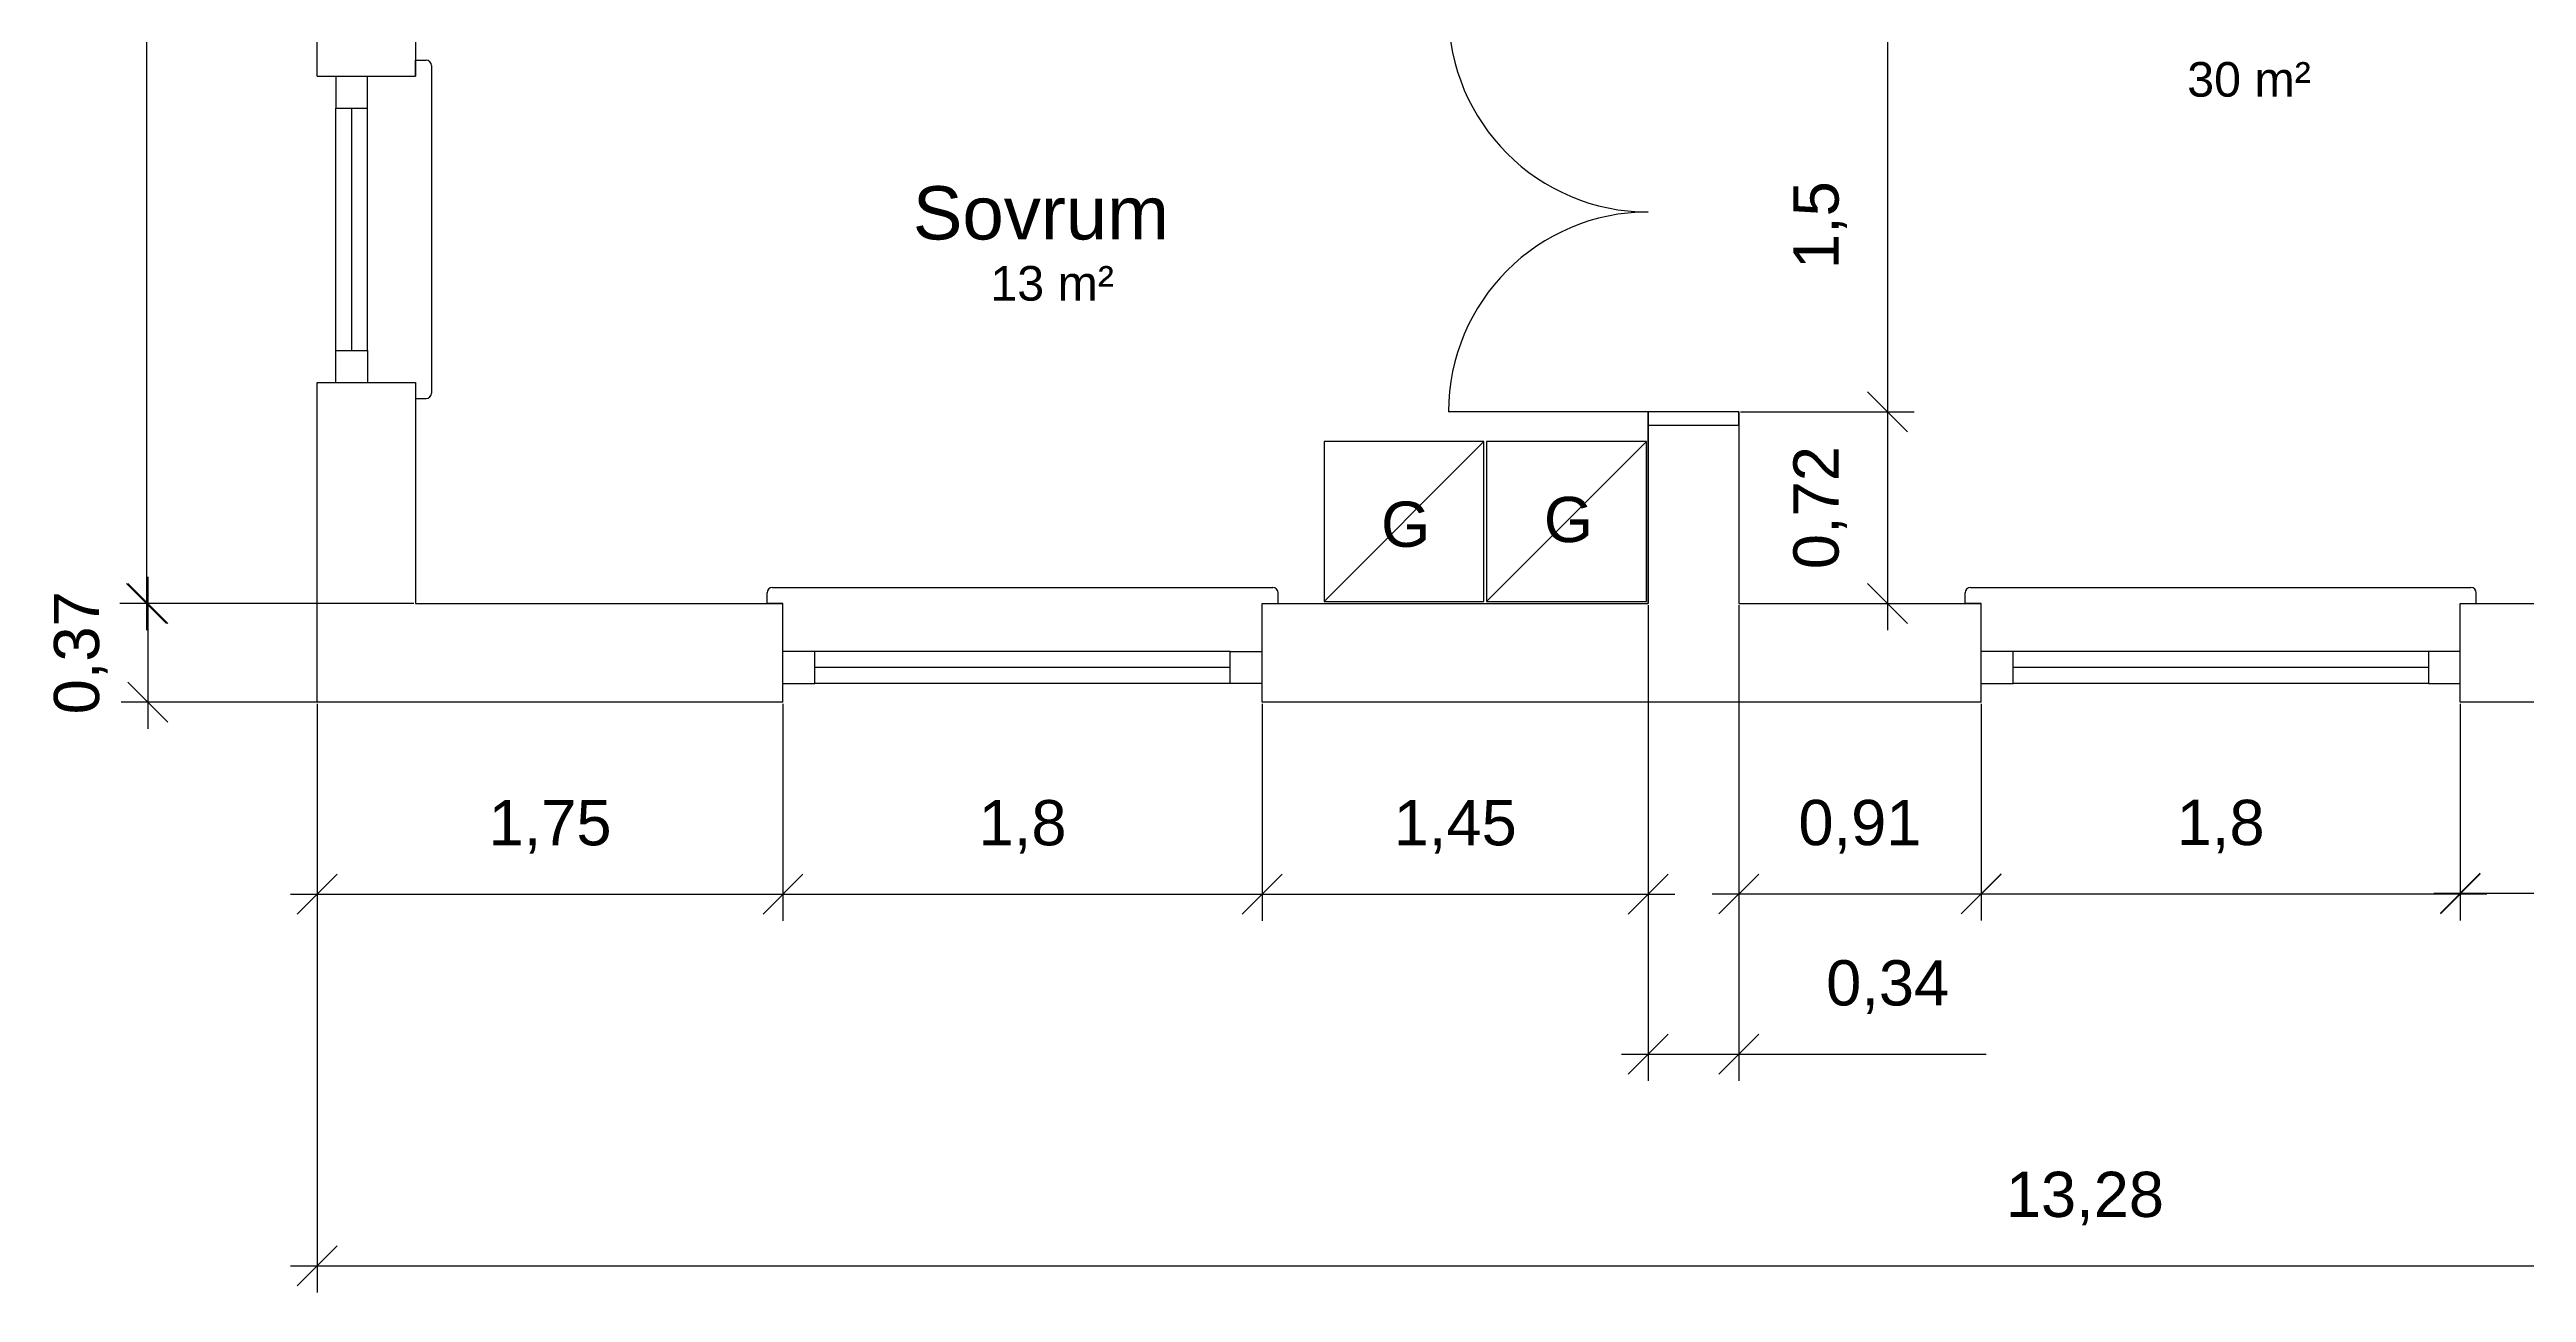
# Model space of a CAD drawing. Header units: millimetres. Extents: x -60009 to 113281, y -58228 to 411188.
# Drawn here: x 74276 to 83579, y 13750 to 18417 of the extents above; entities that cross this region are included whole.
import ezdxf

# ---------------------------------------------------------------- set-up
doc = ezdxf.new("R2010")
doc.units = ezdxf.units.MM
doc.layers.get('0').update_dxf_attribs({"color": 1})
for name, color, linetype in [('Grundritningar', 1, 'Continuous'), ('Mått', 4, 'Continuous'), ('Rumsangivelser', 7, 'Continuous')]:
    doc.layers.add(name, color=color, linetype=linetype)
doc.styles.get("Standard").update_dxf_attribs({"font": 'Arial.ttf', "height": 170})
doc.dimstyles.new('ISO-25', dxfattribs={"dimscale": 10, "dimtxt": 2.5, "dimasz": 15, "dimexe": 10, "dimexo": 0.625, "dimgap": 15, "dimtad": 1, "dimlfac": 0.001, "dimtxsty": 'Standard', "dimblk": 'OBLIQUE', "dimblk1": 'OBLIQUE', "dimblk2": 'OBLIQUE', "dimcen": 20, "dimdle": 10, "dimadec": 0, "dimazin": 0, "dimtfac": 1, "dimtmove": 0, "dimatfit": 3, "dimldrblk": 'OPEN90', "dimfxl": 1, "dimarcsym": 0})

# ---------------------------------------------------------------- blocks, each defined once
blk = doc.blocks.new('_Oblique')
at = {"color": 0, "linetype": 'ByBlock', "lineweight": -2}
blk.add_line((-0.5, -0.5), (0.5, 0.5), dxfattribs=at)
blk = doc.blocks.new('*D45')
at = {"layer": 'Defpoints', "color": 0, "transparency": 16777216}
for p in [(75280.7, 22162.2), (74639.8, 16337), (75650.7, 16337)]:
    blk.add_point(p, dxfattribs=at)
at = {"layer": 'Mått', "color": 0, "lineweight": -2, "transparency": 16777216}
for p, q in [((74639.8, 22262.2), (74639.8, 16237)), ((75274.5, 22162.2), (74539.8, 22162.2)), ((75644.5, 16337), (74539.8, 16337))]:
    blk.add_line(p, q, dxfattribs=at)
at = {"layer": 'Mått', "color": 0, "lineweight": -2, "transparency": 16777216, "xscale": 150, "yscale": 150, "zscale": 150}
for p, rotation in [((74639.8, 22162.2), 90), ((74639.8, 16337), 270)]:
    blk.add_blockref('_Oblique', p, dxfattribs=dict(at, rotation=rotation))
at = {"layer": 'Mått', "color": 0, "transparency": 16777216, "insert": (74387.4, 19252), "char_height": 170, "attachment_point": 5, "rotation": 90}
blk.add_mtext('5,83', dxfattribs=at)
blk = doc.blocks.new('_Open90')
at = {"color": 0, "linetype": 'ByBlock', "lineweight": -2}
for p, q in [((0, 0), (-1, 0)), ((-0.5, 0.5), (0, 0)), ((0, 0), (-0.5, -0.5))]:
    blk.add_line(p, q, dxfattribs=at)
blk = doc.blocks.new('*D47')
at = {"layer": 'Defpoints', "color": 0, "transparency": 16777216}
for p in [(75650.7, 16337), (74645.3, 15967), (77030.7, 15967)]:
    blk.add_point(p, dxfattribs=at)
at = {"layer": 'Mått', "color": 0, "lineweight": -2, "transparency": 16777216}
for p, q in [((74645.3, 16437), (74645.3, 15867)), ((75644.5, 16337), (74545.3, 16337)), ((77024.5, 15967), (74545.3, 15967))]:
    blk.add_line(p, q, dxfattribs=at)
at = {"layer": 'Mått', "color": 0, "lineweight": -2, "transparency": 16777216, "xscale": 150, "yscale": 150, "zscale": 150}
for p, rotation in [((74645.3, 16337), 90), ((74645.3, 15967), 270)]:
    blk.add_blockref('_Oblique', p, dxfattribs=dict(at, rotation=rotation))
at = {"layer": 'Mått', "color": 0, "transparency": 16777216, "insert": (74392.9, 16152), "char_height": 170, "attachment_point": 5, "rotation": 90}
blk.add_mtext('0,37', dxfattribs=at)
blk = doc.blocks.new('*D48')
at = {"layer": 'Defpoints', "color": 0, "transparency": 16777216}
for p in [(75280.7, 15967), (88560.7, 15967), (88560.7, 13850.3)]:
    blk.add_point(p, dxfattribs=at)
at = {"layer": 'Mått', "color": 0, "lineweight": -2, "transparency": 16777216}
for p, q in [((75280.7, 15960.7), (75280.7, 13750.3)), ((88560.7, 15960.7), (88560.7, 13750.3)), ((75180.7, 13850.3), (88660.7, 13850.3))]:
    blk.add_line(p, q, dxfattribs=at)
at = {"layer": 'Mått', "color": 0, "lineweight": -2, "transparency": 16777216, "xscale": 150, "yscale": 150, "zscale": 150, "rotation": 180}
blk.add_blockref('_Oblique', (75280.7, 13850.3), dxfattribs=at)
at = {"layer": 'Mått', "color": 0, "lineweight": -2, "transparency": 16777216, "xscale": 150, "yscale": 150, "zscale": 150}
blk.add_blockref('_Oblique', (88560.7, 13850.3), dxfattribs=at)
at = {"layer": 'Mått', "color": 0, "transparency": 16777216, "insert": (81920.7, 14102.7), "char_height": 170, "attachment_point": 5}
blk.add_mtext('13,28', dxfattribs=at)
blk = doc.blocks.new('*D56')
at = {"layer": 'Defpoints', "color": 0, "transparency": 16777216}
for p in [(80620.7, 18557), (80620.7, 17057), (81178.9, 17057)]:
    blk.add_point(p, dxfattribs=at)
at = {"layer": 'Mått', "color": 0, "lineweight": -2, "transparency": 16777216}
for p, q in [((81178.9, 18657), (81178.9, 16957)), ((80627, 18557), (81278.9, 18557)), ((80627, 17057), (81278.9, 17057))]:
    blk.add_line(p, q, dxfattribs=at)
at = {"layer": 'Mått', "color": 0, "lineweight": -2, "transparency": 16777216, "xscale": 150, "yscale": 150, "zscale": 150}
for p, rotation in [((81178.9, 18557), 90), ((81178.9, 17057), 270)]:
    blk.add_blockref('_Oblique', p, dxfattribs=dict(at, rotation=rotation))
at = {"layer": 'Mått', "color": 0, "transparency": 16777216, "insert": (80926.5, 17757.5), "char_height": 170, "attachment_point": 5, "rotation": 90}
blk.add_mtext('1,5', dxfattribs=at)
blk = doc.blocks.new('*D57')
at = {"layer": 'Defpoints', "color": 0, "transparency": 16777216}
for p in [(80620.7, 17057), (80620.7, 16337), (81178.8, 16337)]:
    blk.add_point(p, dxfattribs=at)
at = {"layer": 'Mått', "color": 0, "lineweight": -2, "transparency": 16777216}
for p, q in [((81178.8, 17157), (81178.8, 16237)), ((80627, 17057), (81278.8, 17057)), ((80627, 16337), (81278.8, 16337))]:
    blk.add_line(p, q, dxfattribs=at)
at = {"layer": 'Mått', "color": 0, "lineweight": -2, "transparency": 16777216, "xscale": 150, "yscale": 150, "zscale": 150}
for p, rotation in [((81178.8, 17057), 90), ((81178.8, 16337), 270)]:
    blk.add_blockref('_Oblique', p, dxfattribs=dict(at, rotation=rotation))
at = {"layer": 'Mått', "color": 0, "transparency": 16777216, "insert": (80926.4, 16697), "char_height": 170, "attachment_point": 5, "rotation": 90}
blk.add_mtext('0,72', dxfattribs=at)
blk = doc.blocks.new('*D76')
at = {"layer": 'Defpoints', "color": 0, "transparency": 16777216}
for p in [(75280.7, 15967), (77030.7, 15967), (77030.7, 15245.8)]:
    blk.add_point(p, dxfattribs=at)
at = {"layer": 'Mått', "color": 0, "lineweight": -2, "transparency": 16777216}
for p, q in [((75280.7, 15960.7), (75280.7, 15145.8)), ((77030.7, 15960.7), (77030.7, 15145.8)), ((75180.7, 15245.8), (77130.7, 15245.8))]:
    blk.add_line(p, q, dxfattribs=at)
at = {"layer": 'Mått', "color": 0, "lineweight": -2, "transparency": 16777216, "xscale": 150, "yscale": 150, "zscale": 150, "rotation": 180}
blk.add_blockref('_Oblique', (75280.7, 15245.8), dxfattribs=at)
at = {"layer": 'Mått', "color": 0, "lineweight": -2, "transparency": 16777216, "xscale": 150, "yscale": 150, "zscale": 150}
blk.add_blockref('_Oblique', (77030.7, 15245.8), dxfattribs=at)
at = {"layer": 'Mått', "color": 0, "transparency": 16777216, "insert": (76155.7, 15498.2), "char_height": 170, "attachment_point": 5}
blk.add_mtext('1,75', dxfattribs=at)
blk = doc.blocks.new('*D77')
at = {"layer": 'Defpoints', "color": 0, "transparency": 16777216}
for p in [(77030.7, 15967), (78830.7, 15967), (78830.7, 15245.8)]:
    blk.add_point(p, dxfattribs=at)
at = {"layer": 'Mått', "color": 0, "lineweight": -2, "transparency": 16777216}
for p, q in [((77030.7, 15960.7), (77030.7, 15145.8)), ((78830.7, 15960.7), (78830.7, 15145.8)), ((76930.7, 15245.8), (78930.7, 15245.8))]:
    blk.add_line(p, q, dxfattribs=at)
at = {"layer": 'Mått', "color": 0, "lineweight": -2, "transparency": 16777216, "xscale": 150, "yscale": 150, "zscale": 150, "rotation": 180}
blk.add_blockref('_Oblique', (77030.7, 15245.8), dxfattribs=at)
at = {"layer": 'Mått', "color": 0, "lineweight": -2, "transparency": 16777216, "xscale": 150, "yscale": 150, "zscale": 150}
blk.add_blockref('_Oblique', (78830.7, 15245.8), dxfattribs=at)
at = {"layer": 'Mått', "color": 0, "transparency": 16777216, "insert": (77930.7, 15498.2), "char_height": 170, "attachment_point": 5}
blk.add_mtext('1,8', dxfattribs=at)
blk = doc.blocks.new('*D78')
at = {"layer": 'Defpoints', "color": 0, "transparency": 16777216}
for p in [(80280.7, 16337), (78830.7, 15967), (80280.7, 15245.8)]:
    blk.add_point(p, dxfattribs=at)
at = {"layer": 'Mått', "color": 0, "lineweight": -2, "transparency": 16777216}
for p, q in [((80280.7, 16330.7), (80280.7, 15145.8)), ((78830.7, 15960.7), (78830.7, 15145.8)), ((78730.7, 15245.8), (80380.7, 15245.8))]:
    blk.add_line(p, q, dxfattribs=at)
at = {"layer": 'Mått', "color": 0, "lineweight": -2, "transparency": 16777216, "xscale": 150, "yscale": 150, "zscale": 150, "rotation": 180}
blk.add_blockref('_Oblique', (78830.7, 15245.8), dxfattribs=at)
at = {"layer": 'Mått', "color": 0, "lineweight": -2, "transparency": 16777216, "xscale": 150, "yscale": 150, "zscale": 150}
blk.add_blockref('_Oblique', (80280.7, 15245.8), dxfattribs=at)
at = {"layer": 'Mått', "color": 0, "transparency": 16777216, "insert": (79555.7, 15498.2), "char_height": 170, "attachment_point": 5}
blk.add_mtext('1,45', dxfattribs=at)
blk = doc.blocks.new('*D79')
at = {"layer": 'Defpoints', "color": 0, "transparency": 16777216}
for p in [(81530.7, 15967), (83330.7, 15967), (83330.7, 15246.8)]:
    blk.add_point(p, dxfattribs=at)
at = {"layer": 'Mått', "color": 0, "lineweight": -2, "transparency": 16777216}
for p, q in [((81530.7, 15960.7), (81530.7, 15146.8)), ((83330.7, 15960.7), (83330.7, 15146.8)), ((81430.7, 15246.8), (83430.7, 15246.8))]:
    blk.add_line(p, q, dxfattribs=at)
at = {"layer": 'Mått', "color": 0, "lineweight": -2, "transparency": 16777216, "xscale": 150, "yscale": 150, "zscale": 150, "rotation": 180}
blk.add_blockref('_Oblique', (81530.7, 15246.8), dxfattribs=at)
at = {"layer": 'Mått', "color": 0, "lineweight": -2, "transparency": 16777216, "xscale": 150, "yscale": 150, "zscale": 150}
blk.add_blockref('_Oblique', (83330.7, 15246.8), dxfattribs=at)
at = {"layer": 'Mått', "color": 0, "transparency": 16777216, "insert": (82430.7, 15499.2), "char_height": 170, "attachment_point": 5}
blk.add_mtext('1,8', dxfattribs=at)
blk = doc.blocks.new('*D80')
at = {"layer": 'Defpoints', "color": 0, "transparency": 16777216}
for p in [(83330.7, 15967), (85280.7, 15967), (85280.7, 15249.1)]:
    blk.add_point(p, dxfattribs=at)
at = {"layer": 'Mått', "color": 0, "lineweight": -2, "transparency": 16777216}
for p, q in [((83330.7, 15960.7), (83330.7, 15149.1)), ((85280.7, 15960.7), (85280.7, 15149.1)), ((83230.7, 15249.1), (85380.7, 15249.1))]:
    blk.add_line(p, q, dxfattribs=at)
at = {"layer": 'Mått', "color": 0, "lineweight": -2, "transparency": 16777216, "xscale": 150, "yscale": 150, "zscale": 150, "rotation": 180}
blk.add_blockref('_Oblique', (83330.7, 15249.1), dxfattribs=at)
at = {"layer": 'Mått', "color": 0, "lineweight": -2, "transparency": 16777216, "xscale": 150, "yscale": 150, "zscale": 150}
blk.add_blockref('_Oblique', (85280.7, 15249.1), dxfattribs=at)
at = {"layer": 'Mått', "color": 0, "transparency": 16777216, "insert": (84305.7, 15501.5), "char_height": 170, "attachment_point": 5}
blk.add_mtext('1,95', dxfattribs=at)
blk = doc.blocks.new('*D83')
at = {"layer": 'Defpoints', "color": 0, "transparency": 16777216}
for p in [(80280.7, 16337), (80620.7, 16337), (80620.7, 14644.5)]:
    blk.add_point(p, dxfattribs=at)
at = {"layer": 'Mått', "color": 0, "lineweight": -2, "transparency": 16777216}
for p, q in [((80280.7, 16330.7), (80280.7, 14544.5)), ((80620.7, 16330.7), (80620.7, 14544.5)), ((80180.7, 14644.5), (80620.7, 14644.5)), ((80620.7, 14644.5), (81550.3, 14644.5))]:
    blk.add_line(p, q, dxfattribs=at)
at = {"layer": 'Mått', "color": 0, "lineweight": -2, "transparency": 16777216, "xscale": 150, "yscale": 150, "zscale": 150, "rotation": 180}
blk.add_blockref('_Oblique', (80280.7, 14644.5), dxfattribs=at)
at = {"layer": 'Mått', "color": 0, "lineweight": -2, "transparency": 16777216, "xscale": 150, "yscale": 150, "zscale": 150}
blk.add_blockref('_Oblique', (80620.7, 14644.5), dxfattribs=at)
at = {"layer": 'Mått', "color": 0, "transparency": 16777216, "insert": (81179.9, 14896.9), "char_height": 170, "attachment_point": 5}
blk.add_mtext('0,34', dxfattribs=at)
blk = doc.blocks.new('*D84')
at = {"layer": 'Defpoints', "color": 0, "transparency": 16777216}
for p in [(80620.7, 15967), (81530.7, 15967), (81530.7, 15246.4)]:
    blk.add_point(p, dxfattribs=at)
at = {"layer": 'Mått', "color": 0, "lineweight": -2, "transparency": 16777216}
for p, q in [((80620.7, 15960.7), (80620.7, 15146.4)), ((81530.7, 15960.7), (81530.7, 15146.4)), ((80520.7, 15246.4), (81630.7, 15246.4))]:
    blk.add_line(p, q, dxfattribs=at)
at = {"layer": 'Mått', "color": 0, "lineweight": -2, "transparency": 16777216, "xscale": 150, "yscale": 150, "zscale": 150, "rotation": 180}
blk.add_blockref('_Oblique', (80620.7, 15246.4), dxfattribs=at)
at = {"layer": 'Mått', "color": 0, "lineweight": -2, "transparency": 16777216, "xscale": 150, "yscale": 150, "zscale": 150}
blk.add_blockref('_Oblique', (81530.7, 15246.4), dxfattribs=at)
at = {"layer": 'Mått', "color": 0, "transparency": 16777216, "insert": (81075.7, 15498.8), "char_height": 170, "attachment_point": 5}
blk.add_mtext('0,91', dxfattribs=at)

msp = doc.modelspace()

# ---------------------------------------------------------------- linework, layer by layer
at = {"layer": 'Grundritningar'}
for p, q in [((75650.736, 19896.968), (75650.736, 18316.968)), ((75650.736, 18316.968), (75650.736, 18376.968)), ((75650.736, 18376.968), (75690.736, 18376.968)), ((75710.736, 18356.968), (75710.736, 17126.968)), ((75280.736, 18316.968), (75650.736, 18316.968)), ((75280.736, 18316.968), (75350.736, 18316.968)), ((75350.736, 18316.968), (75350.736, 18196.968)), ((75470.736, 18196.968), (75470.736, 18316.968)), ((75350.736, 18196.968), (75470.736, 18196.968)), ((75350.736, 17286.968), (75350.736, 18196.968)), ((75410.736, 17286.968), (75410.736, 18196.968)), ((75470.736, 17286.968), (75470.736, 18196.968)), ((75350.736, 17166.968), (75350.736, 17286.968)), ((75350.736, 17286.968), (75470.736, 17286.968)), ((75470.736, 17286.968), (75470.736, 17166.968)), ((75280.736, 17166.968), (75650.736, 17166.968)), ((75280.736, 17166.968), (75350.736, 17166.968)), ((75650.736, 17166.968), (75650.736, 16336.968)), ((75650.736, 17166.968), (75650.736, 17106.968)), ((75650.736, 17106.968), (75690.736, 17106.968)), ((80280.736, 17056.968), (79530.736, 17056.968)), ((80280.736, 17056.968), (80280.736, 16336.968)), ((80280.736, 16336.968), (80280.736, 17056.968)), ((80280.736, 17056.968), (80280.736, 17006.968)), ((80620.736, 17056.968), (80280.736, 17056.968)), ((80620.736, 17056.968), (80620.736, 16336.968)), ((80620.736, 17006.968), (80620.736, 17056.968)), ((79663.585, 16944.841), (79063.585, 16944.841)), ((79063.585, 16944.841), (79063.585, 16344.841)), ((79663.585, 16944.841), (79063.585, 16344.841)), ((79663.585, 16344.841), (79663.585, 16944.841)), ((80273.585, 16944.841), (79673.585, 16944.841)), ((79673.585, 16944.841), (79673.585, 16344.841)), ((79673.585, 16344.841), (80273.585, 16944.841)), ((80273.585, 16344.841), (80273.585, 16944.841)), ((80280.736, 17006.968), (80620.736, 17006.968)), ((76970.736, 16336.968), (76970.736, 16376.968)), ((76990.736, 16396.968), (78870.736, 16396.968)), ((78890.736, 16336.968), (78890.736, 16376.968)), ((81470.736, 16336.968), (81470.736, 16376.968)), ((81490.736, 16396.968), (83370.736, 16396.968)), ((83390.736, 16336.968), (83390.736, 16376.968)), ((75650.736, 16336.968), (77030.736, 16336.968)), ((77030.736, 16336.968), (76970.736, 16336.968)), ((77030.736, 15966.968), (77030.736, 16336.968)), ((78830.736, 16336.968), (80280.736, 16336.968)), ((78830.736, 15966.968), (78830.736, 16336.968)), ((78830.736, 16336.968), (78890.736, 16336.968)), ((79063.585, 16344.841), (79663.585, 16344.841)), ((79673.585, 16344.841), (80273.585, 16344.841)), ((80620.736, 16336.968), (81530.736, 16336.968)), ((81530.736, 16336.968), (81470.736, 16336.968)), ((81530.736, 15966.968), (81530.736, 16336.968)), ((83330.736, 16336.968), (85280.736, 16336.968)), ((83330.736, 15966.968), (83330.736, 16336.968)), ((83330.736, 16336.968), (83390.736, 16336.968)), ((77150.736, 16156.968), (77030.736, 16156.968)), ((77150.736, 16036.968), (77150.736, 16156.968)), ((78710.736, 16156.968), (77150.736, 16156.968)), ((78710.736, 16096.968), (77150.736, 16096.968)), ((78710.736, 16036.968), (78710.736, 16156.968)), ((78710.736, 16156.968), (78830.736, 16156.968)), ((81650.736, 16156.968), (81530.736, 16156.968)), ((81650.736, 16036.968), (81650.736, 16156.968)), ((83210.736, 16156.968), (81650.736, 16156.968)), ((83210.736, 16096.968), (81650.736, 16096.968)), ((83330.736, 16156.968), (83210.736, 16156.968)), ((83210.736, 16156.968), (83210.736, 16036.968)), ((83330.736, 16036.968), (83330.736, 16156.968)), ((77030.736, 15966.968), (77030.736, 16036.968)), ((77030.736, 16036.968), (77150.736, 16036.968)), ((78710.736, 16036.968), (77150.736, 16036.968)), ((78830.736, 16036.968), (78710.736, 16036.968)), ((81530.736, 15966.968), (81530.736, 16036.968)), ((81530.736, 16036.968), (81650.736, 16036.968)), ((83210.736, 16036.968), (81650.736, 16036.968)), ((83210.736, 16036.968), (83330.736, 16036.968))]:
    msp.add_line(p, q, dxfattribs=at)
for points in [[(75280.736, 18316.968), (75280.736, 19896.968)], [(77030.736, 15966.968), (75280.736, 15966.968), (75280.736, 17166.968)], [(81530.736, 15966.968), (78830.736, 15966.968)], [(85280.736, 15966.968), (83330.736, 15966.968)]]:
    msp.add_lwpolyline(points, dxfattribs=at)
for centre, radius, start, end in [((80280.736, 18556.968), 750, 180, 270), ((75690.736, 18356.968), 20, 0, 90), ((80280.736, 17056.968), 750, 90, 180), ((75690.736, 17126.968), 20, 270, 0), ((76990.736, 16376.968), 20, 90, 180), ((78870.736, 16376.968), 20, 0, 90), ((81490.736, 16376.968), 20, 90, 180), ((83370.736, 16376.968), 20, 0, 90)]:
    msp.add_arc(centre, radius, start, end, dxfattribs=at)

# ---------------------------------------------------------------- texts
at = {"layer": 'Grundritningar', "char_height": 170, "attachment_point": 1}
for insert in [(79277.047, 16719.691), (79888.528, 16737.403)]:
    msp.add_mtext_dynamic_manual_height_columns('G', width=269.32488, gutter_width=850, heights=[0], dxfattribs=dict(at, insert=insert))
at = {"layer": 'Rumsangivelser'}
for s, height, p in [('30 m²', 130, (82305.033, 18240.053)), ('Sovrum', 200, (77518.306, 17703.866)), ('13 m²', 130, (77809.576, 17474.259))]:
    msp.add_text(s, height=height, dxfattribs=at).set_placement(p)

# ---------------------------------------------------------------- dimensions: what is measured, and where the dimension line sits
at = {"layer": 'Mått'}
for base, p1, p2, picture, middle in [((74639.826, 16336.968), (75280.736, 22162.185), (75650.736, 16336.968), '*D45', (74639.826, 19251.968)), ((81178.78, 16336.968), (80620.736, 17056.968), (80620.736, 16336.968), '*D57', (81178.78, 16696.968)), ((74645.297, 15966.968), (75650.736, 16336.968), (77030.736, 15966.968), '*D47', (74645.297, 16151.968))]:
    dim = msp.add_linear_dim(base=base, p1=p1, p2=p2, angle=90, dimstyle='ISO-25', dxfattribs=at)
    dim.commit()
    dim.dimension.update_dxf_attribs({"geometry": picture, "text_midpoint": middle, "dimtype": 160})
dim = msp.add_linear_dim(base=(81178.85, 17056.968), p1=(80620.736, 18556.968), p2=(80620.736, 17056.968), angle=90, dimstyle='ISO-25', override={"dimscale": 10}, dxfattribs=at)
dim.commit()
dim.dimension.update_dxf_attribs({"geometry": '*D56', "text_midpoint": (81178.85, 17757.466), "dimtype": 160})
for base, p1, p2, picture, middle in [((80280.736, 15245.807), (78830.736, 15966.968), (80280.736, 16336.968), '*D78', (79555.736, 15498.202)), ((77030.736, 15245.807), (75280.736, 15966.968), (77030.736, 15966.968), '*D76', (76155.736, 15498.202)), ((78830.736, 15245.807), (77030.736, 15966.968), (78830.736, 15966.968), '*D77', (77930.736, 15498.202)), ((81530.736, 15246.439), (80620.736, 15966.968), (81530.736, 15966.968), '*D84', (81075.736, 15498.834)), ((83330.736, 15246.822), (81530.736, 15966.968), (83330.736, 15966.968), '*D79', (82430.736, 15499.216)), ((85280.736, 15249.123), (83330.736, 15966.968), (85280.736, 15966.968), '*D80', (84305.736, 15501.518))]:
    dim = msp.add_linear_dim(base=base, p1=p1, p2=p2, dimstyle='ISO-25', dxfattribs=at)
    dim.commit()
    dim.dimension.update_dxf_attribs({"geometry": picture, "text_midpoint": middle})
for base, p1, p2, picture, middle in [((80620.736, 14644.527), (80280.736, 16336.968), (80620.736, 16336.968), '*D83', (81179.944, 14644.527)), ((88560.736, 13850.263), (75280.736, 15966.968), (88560.736, 15966.968), '*D48', (81920.736, 13850.263))]:
    dim = msp.add_linear_dim(base=base, p1=p1, p2=p2, dimstyle='ISO-25', dxfattribs=at)
    dim.commit()
    dim.dimension.update_dxf_attribs({"geometry": picture, "text_midpoint": middle, "dimtype": 160})

doc.saveas('drawing.dxf')
